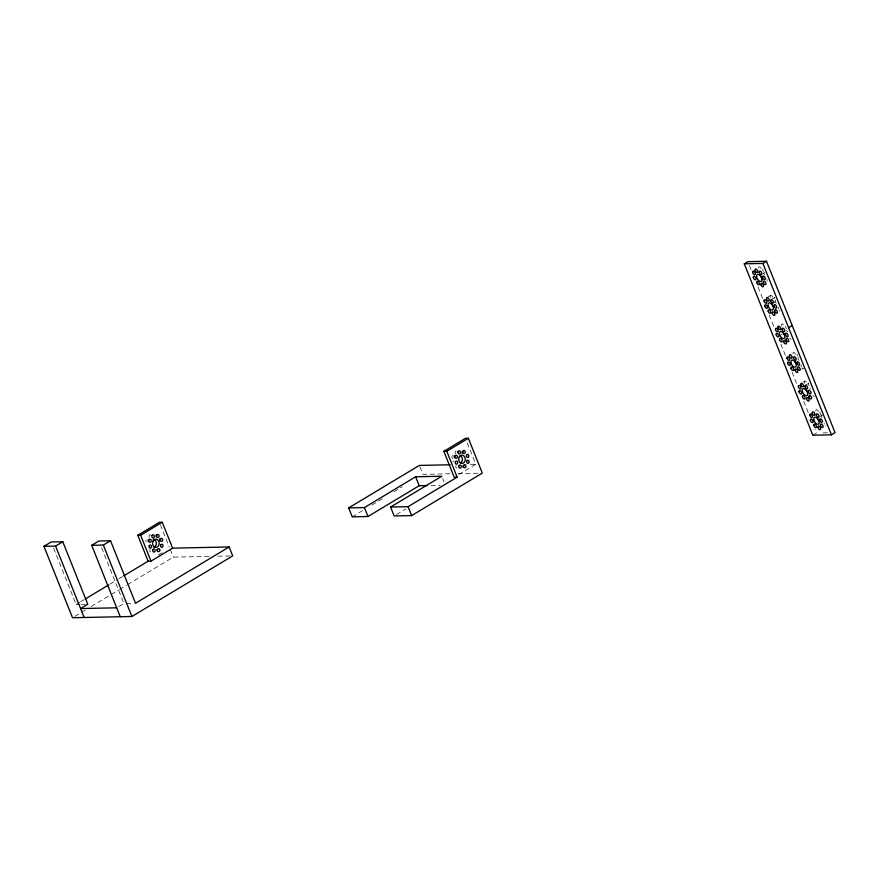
<?xml version="1.0" encoding="UTF-8"?>
<svg xmlns="http://www.w3.org/2000/svg" width="879" height="879" viewBox="0 0 879 879"><rect width="100%" height="100%" fill="white"/><g stroke="black" fill="none" stroke-linecap="round" stroke-linejoin="round"><path stroke-width="0.66" stroke-dasharray="4.39 3.3" d="M53.652 548.232L76.143 604.477L79.626 602.379M80.791 601.686L84.274 599.588M109.82 584.227L117.951 579.338M119.105 578.646L122.588 576.547M158.374 555.034L162.923 552.298M74.858 616.322L85.406 609.982M91.262 606.455L110.018 595.182M111.193 594.479L118.225 590.249M119.39 589.545L126.422 585.315M127.598 584.612L173.306 557.132L209.751 556.374M118.753 606.576L123.895 603.477L100.404 544.738M352.237 516.841L363.829 509.875M371.938 504.996L382.365 498.723M393.957 491.757L402.066 486.878M763.368 273.424L765.159 272.347M458.739 474.495L475.792 464.244L466.914 442.049M396.495 514.567L405.801 508.963M766.884 297.618L770.476 295.454M771.905 299.102L774.608 297.476A1.989 1.055 59 0 0 774.289 298.75M772.993 303.079L775.685 301.453M801.681 369.224L803.483 368.136M802.956 382.233L804.757 381.145M806.186 384.793L808.889 383.167M820.492 416.25L822.294 415.174M812.833 435.215L816.426 433.05L814.91 429.238M823.085 432.907L828.403 432.798M470.419 464.354L475.792 464.244M449.916 473.781L422.92 474.341L419.799 466.529M458.014 473.605L479.604 473.166M430.963 485.483L440.126 485.285M217.849 556.198L232.693 555.891M76.143 604.477L80.022 604.389M81.318 604.367L85.197 604.291M126.477 603.423L134.234 603.269M749.402 265.469L751.435 270.545M758.039 287.048L762.609 298.475M769.202 314.979L774.289 327.68M780.882 344.183L785.452 355.61M792.056 372.114L796.627 383.541M803.736 401.307L808.306 412.734M442.686 478.484L444.027 481.835M160.374 524.774L169.24 546.969M170.185 549.32L173.306 557.132M452.663 461.541A1.538 1.242 88.8 0 1 453.883 461.244M457.003 468.144A1.538 1.242 88.8 0 1 455.959 467.276M455.86 466.903A1.538 1.242 88.8 0 1 456.036 465.749M455.608 453.696A1.538 1.242 88.8 0 1 456.058 450.916M452.762 458.278A1.538 1.242 88.8 0 1 452.608 455.443M146.178 541.794A1.538 1.242 88.8 0 1 146.079 539.926M150.628 552.023A1.538 1.242 88.8 0 1 150.199 549.408M149.309 537.399A1.538 1.242 88.8 0 1 150.65 534.937M798.835 358.05A1.989 1.055 59 0 1 797.802 357.237M797.143 355.885A1.989 1.055 59 0 1 797.736 354.534M793.012 353.863A1.989 1.055 59 0 1 793.935 352.567A1.989 1.055 59 0 1 795.627 354.742M803.197 368.213A1.989 1.055 59 0 1 802.527 367.982M801.549 366.906A1.989 1.055 59 0 1 801.285 364.884M770.531 297.651A1.989 1.055 59 0 1 770.312 297.19M770.158 296.728A1.989 1.055 59 0 1 771.081 295.443A1.989 1.055 59 0 1 772.784 297.607M822.019 415.24A1.989 1.055 59 0 1 820.36 413.943A1.989 1.055 59 0 1 820.096 411.921M826.326 425.271A1.989 1.055 59 0 1 825.733 425.282M824.403 424.041A1.989 1.055 59 0 1 824.03 423.118M815.866 410.987A1.989 1.055 59 0 1 816.778 409.702A1.989 1.055 59 0 1 818.481 411.866M820.667 416.009A3.966 2.11 59 0 1 821.909 417.602M763.521 271.545A1.989 1.055 59 0 1 762.972 269.095M767.268 281.214A1.989 1.055 59 0 1 766.906 280.291M766.884 279.478A1.989 1.055 59 0 1 767.224 279.006M758.731 268.161A1.989 1.055 59 0 1 759.654 266.875A1.989 1.055 59 0 1 761.357 269.04M763.532 273.182A3.966 2.11 59 0 1 764.785 274.775M774.959 301.75A3.966 2.11 59 0 1 776.201 303.343M780.025 311.023A1.989 1.055 59 0 1 778.992 310.21M778.333 308.859A1.989 1.055 59 0 1 778.651 307.573M775.63 300.75A1.989 1.055 59 0 1 774.948 300.102M786.386 330.317A3.966 2.11 59 0 1 787.628 331.91M781.958 326.219A1.989 1.055 59 0 1 782.178 323.944A1.989 1.055 59 0 1 784.2 326.175M782.299 334.503A1.989 1.055 59 0 1 781.134 334.536M791.1 339.415A1.989 1.055 59 0 1 789.902 337.877M786.375 328.669A1.989 1.055 59 0 1 785.826 326.219M797.813 358.885A3.966 2.11 59 0 1 799.055 360.467M809.9 388.177A3.966 2.11 59 0 1 810.482 389.034M804.812 383.354A1.989 1.055 59 0 1 805.032 381.079A1.989 1.055 59 0 1 807.054 383.31M814.306 396.715A1.989 1.055 59 0 1 812.976 395.473M809.218 385.804A1.989 1.055 59 0 1 808.713 384.914M808.57 384.453A1.989 1.055 59 0 1 808.669 383.354"/><path stroke-width="1.32" d="M123.752 575.844L148.133 561.187L151.012 561.132L172.614 548.144L229.122 546.969L232.693 555.891L131.905 616.487L72.517 617.728L43.95 546.32L51.147 541.991L62.783 541.75L87.779 604.236L80.582 608.565L116.698 607.807M43.95 546.32L55.586 546.079L62.783 541.75M120.269 616.739L91.702 545.321L98.898 540.992L110.534 540.75L135.531 603.236L229.122 546.969M91.702 545.321L103.337 545.079L110.534 540.75M148.133 561.187L137.783 535.3L159.385 522.313L162.252 522.258L172.614 548.144M137.783 535.3L140.651 535.245L162.252 522.258M85.428 598.885L108.655 584.931M744.282 263.821L747.875 261.656L766.499 261.272L835.05 432.666L831.446 434.83L812.833 435.215L744.282 263.821L762.895 263.436L766.499 261.272M427.04 485.56L419.184 485.724L367.982 516.511L352.237 516.841L348.666 507.908L419.349 465.42L450.257 464.771M443.84 451.334L446.785 451.279L457.135 477.165L454.19 477.22L443.84 451.334L465.441 438.346L468.386 438.291L482.307 473.1L411.625 515.599L394.166 515.962L390.595 507.04L441.796 476.253L415.613 476.792L364.411 507.579L348.666 507.908M446.785 451.279L468.386 438.291M390.595 507.04L408.065 506.678L457.135 477.165M788.606 327.702L792.21 325.538M762.895 263.436L831.446 434.83M415.613 476.792L419.184 485.724M408.065 506.678L411.625 515.599M364.411 507.579L367.982 516.511M140.651 535.245L151.012 561.132M103.337 545.079L131.905 616.487M55.586 546.079L84.153 617.487M462.167 451.41A1.538 1.242 88.8 0 1 461.882 453.245M460.124 455.476A4.098 3.318 88.8 0 1 462.376 459.102A4.098 3.318 88.8 0 1 460.541 463.035M462.947 465.595A1.538 1.242 88.8 0 1 462.87 467.123M457.519 452.136A1.538 1.242 88.8 0 1 457.541 452.542M454.102 455.816A1.538 1.242 88.8 0 1 454.201 457.684M156.901 549.551A1.538 1.242 88.8 0 1 156.967 550.726M155.935 535.036A1.538 1.242 88.8 0 1 156.044 536.904M159.528 538.948A1.538 1.242 88.8 0 1 159.637 540.816M148.046 539.783A1.538 1.242 88.8 0 1 148.144 541.651M153.221 539.212A4.098 3.318 88.8 0 1 156.33 543.068A4.098 3.318 88.8 0 1 153.671 547.331M796.539 364.005A3.966 2.11 59 0 1 794.561 360.566M819.393 421.129A3.966 2.11 59 0 1 817.415 417.701M762.269 278.302A3.966 2.11 59 0 1 760.28 274.863M773.696 306.87A3.966 2.11 59 0 1 771.707 303.431M785.112 335.437A3.966 2.11 59 0 1 783.134 331.998M807.966 392.561A3.966 2.11 59 0 1 805.988 389.133M762.027 279.654L761.961 280.401A3.966 2.11 59 0 1 757.599 279.181A3.966 2.11 59 0 1 758.083 274.347A3.966 2.11 59 0 1 762.027 279.654M462.969 451.158A1.538 1.242 88.8 0 0 463.925 453.553A1.538 1.242 88.8 0 0 465.123 451.345A1.538 1.242 88.8 0 0 462.969 451.158M466.562 455.069A1.538 1.242 88.8 0 0 467.518 457.465A1.538 1.242 88.8 0 0 468.716 455.256A1.538 1.242 88.8 0 0 466.562 455.069M455.08 455.904A1.538 1.242 88.8 0 0 456.036 458.3A1.538 1.242 88.8 0 0 457.234 456.091A1.538 1.242 88.8 0 0 455.08 455.904M458.212 451.498A1.538 1.242 88.8 0 0 459.168 453.905A1.538 1.242 88.8 0 0 460.365 451.696A1.538 1.242 88.8 0 0 458.212 451.498M459.245 456.981A4.098 3.318 88.8 0 0 461.805 463.376A4.098 3.318 88.8 0 0 464.991 457.498A4.098 3.318 88.8 0 0 459.245 456.981M455.399 461.772A1.538 1.242 88.8 0 0 456.355 464.167A1.538 1.242 88.8 0 0 457.552 461.969A1.538 1.242 88.8 0 0 455.399 461.772M458.992 465.683A1.538 1.242 88.8 0 0 459.948 468.078A1.538 1.242 88.8 0 0 461.145 465.881A1.538 1.242 88.8 0 0 458.992 465.683M463.749 465.343A1.538 1.242 88.8 0 0 464.705 467.738A1.538 1.242 88.8 0 0 465.903 465.529A1.538 1.242 88.8 0 0 463.749 465.343M466.881 460.937A1.538 1.242 88.8 0 0 467.837 463.332A1.538 1.242 88.8 0 0 469.034 461.134A1.538 1.242 88.8 0 0 466.881 460.937M149.265 545.738A1.538 1.242 88.8 0 0 150.221 548.133A1.538 1.242 88.8 0 0 151.419 545.936A1.538 1.242 88.8 0 0 149.265 545.738M152.858 549.65A1.538 1.242 88.8 0 0 153.814 552.045A1.538 1.242 88.8 0 0 155.012 549.836A1.538 1.242 88.8 0 0 152.858 549.65M157.616 549.298A1.538 1.242 88.8 0 0 158.572 551.704A1.538 1.242 88.8 0 0 159.769 549.496A1.538 1.242 88.8 0 0 157.616 549.298M156.836 535.124A1.538 1.242 88.8 0 0 157.791 537.519A1.538 1.242 88.8 0 0 158.989 535.311A1.538 1.242 88.8 0 0 156.836 535.124M160.428 539.025A1.538 1.242 88.8 0 0 161.384 541.431A1.538 1.242 88.8 0 0 162.582 539.223A1.538 1.242 88.8 0 0 160.428 539.025M148.947 539.86A1.538 1.242 88.8 0 0 149.902 542.266A1.538 1.242 88.8 0 0 151.1 540.058A1.538 1.242 88.8 0 0 148.947 539.86M152.078 535.465A1.538 1.242 88.8 0 0 153.034 537.86A1.538 1.242 88.8 0 0 154.232 535.663A1.538 1.242 88.8 0 0 152.078 535.465M160.747 544.903A1.538 1.242 88.8 0 0 161.714 547.298A1.538 1.242 88.8 0 0 162.901 545.101A1.538 1.242 88.8 0 0 160.747 544.903M153.122 540.948A4.098 3.318 88.8 0 0 155.671 547.342A4.098 3.318 88.8 0 0 158.857 541.453A4.098 3.318 88.8 0 0 153.122 540.948M753.336 277.566A1.989 1.055 59 0 0 755.632 279.731A1.989 1.055 59 0 0 754.962 276.731A1.989 1.055 59 0 0 753.336 277.566M802.417 396.847A1.989 1.055 59 0 0 804.724 399.011A1.989 1.055 59 0 0 804.054 396.011A1.989 1.055 59 0 0 802.417 396.847M800.835 384.595A1.989 1.055 59 0 0 803.142 386.749A1.989 1.055 59 0 0 802.461 383.749A1.989 1.055 59 0 0 800.835 384.595M786.958 358.182A1.989 1.055 59 0 0 789.254 360.346A1.989 1.055 59 0 0 788.584 357.346A1.989 1.055 59 0 0 786.958 358.182M793.539 358.05A1.989 1.055 59 0 0 795.836 360.203A1.989 1.055 59 0 0 795.165 357.204A1.989 1.055 59 0 0 793.539 358.05M797.583 368.147A1.989 1.055 59 0 0 799.879 370.301A1.989 1.055 59 0 0 799.209 367.312A1.989 1.055 59 0 0 797.583 368.147M779.53 334.163A3.966 2.11 59 0 0 784.134 338.481A3.966 2.11 59 0 0 782.782 332.482A3.966 2.11 59 0 0 779.53 334.163M790.957 362.73A3.966 2.11 59 0 0 795.561 367.037A3.966 2.11 59 0 0 794.209 361.049A3.966 2.11 59 0 0 790.957 362.73M796.923 363.071A1.989 1.055 59 0 0 799.22 365.224A1.989 1.055 59 0 0 798.55 362.225A1.989 1.055 59 0 0 796.923 363.071M752.677 272.49A1.989 1.055 59 0 0 754.984 274.644A1.989 1.055 59 0 0 754.303 271.655A1.989 1.055 59 0 0 752.677 272.49M809.812 415.317A1.989 1.055 59 0 0 812.108 417.47A1.989 1.055 59 0 0 811.438 414.481A1.989 1.055 59 0 0 809.812 415.317M760.851 284.609A1.989 1.055 59 0 0 763.148 286.774A1.989 1.055 59 0 0 762.478 283.774A1.989 1.055 59 0 0 760.851 284.609M798.385 386.749A1.989 1.055 59 0 0 800.681 388.914A1.989 1.055 59 0 0 800.011 385.914A1.989 1.055 59 0 0 798.385 386.749M775.531 329.625A1.989 1.055 59 0 0 777.827 331.779A1.989 1.055 59 0 0 777.157 328.779A1.989 1.055 59 0 0 775.531 329.625M779.574 339.723A1.989 1.055 59 0 0 781.87 341.876A1.989 1.055 59 0 0 781.2 338.876A1.989 1.055 59 0 0 779.574 339.723M762.642 277.379A1.989 1.055 59 0 0 764.95 279.533A1.989 1.055 59 0 0 764.269 276.533A1.989 1.055 59 0 0 762.642 277.379M787.617 363.269A1.989 1.055 59 0 0 789.913 365.422A1.989 1.055 59 0 0 789.243 362.423A1.989 1.055 59 0 0 787.617 363.269M789.408 356.028A1.989 1.055 59 0 0 791.715 358.182A1.989 1.055 59 0 0 791.034 355.182A1.989 1.055 59 0 0 789.408 356.028M813.844 425.414A1.989 1.055 59 0 0 816.151 427.579A1.989 1.055 59 0 0 815.47 424.579A1.989 1.055 59 0 0 813.844 425.414M809.01 396.715A1.989 1.055 59 0 0 811.306 398.868A1.989 1.055 59 0 0 810.636 395.869A1.989 1.055 59 0 0 809.01 396.715M786.156 339.58A1.989 1.055 59 0 0 788.452 341.744A1.989 1.055 59 0 0 787.782 338.745A1.989 1.055 59 0 0 786.156 339.58M783.694 341.744A1.989 1.055 59 0 0 786.002 343.898A1.989 1.055 59 0 0 785.332 340.898A1.989 1.055 59 0 0 783.694 341.744M806.548 398.879A1.989 1.055 59 0 0 808.845 401.033A1.989 1.055 59 0 0 808.175 398.033A1.989 1.055 59 0 0 806.548 398.879M817.975 427.436A1.989 1.055 59 0 0 820.272 429.6A1.989 1.055 59 0 0 819.602 426.601A1.989 1.055 59 0 0 817.975 427.436M804.966 386.617A1.989 1.055 59 0 0 807.263 388.771A1.989 1.055 59 0 0 806.592 385.771A1.989 1.055 59 0 0 804.966 386.617M813.811 419.865A3.966 2.11 59 0 0 818.415 424.172A3.966 2.11 59 0 0 817.063 418.173A3.966 2.11 59 0 0 813.811 419.865M772.278 313.177A1.989 1.055 59 0 0 774.575 315.33A1.989 1.055 59 0 0 773.905 312.342A1.989 1.055 59 0 0 772.278 313.177M766.565 298.893A1.989 1.055 59 0 0 768.861 301.057A1.989 1.055 59 0 0 768.191 298.058A1.989 1.055 59 0 0 766.565 298.893M810.46 420.393A1.989 1.055 59 0 0 812.767 422.557A1.989 1.055 59 0 0 812.086 419.558A1.989 1.055 59 0 0 810.46 420.393M812.262 413.152A1.989 1.055 59 0 0 814.558 415.317A1.989 1.055 59 0 0 813.888 412.317A1.989 1.055 59 0 0 812.262 413.152M816.393 415.185A1.989 1.055 59 0 0 818.69 417.338A1.989 1.055 59 0 0 818.019 414.339A1.989 1.055 59 0 0 816.393 415.185M819.777 420.206A1.989 1.055 59 0 0 822.074 422.359A1.989 1.055 59 0 0 821.404 419.36A1.989 1.055 59 0 0 819.777 420.206M820.426 425.282A1.989 1.055 59 0 0 822.733 427.436A1.989 1.055 59 0 0 822.052 424.436A1.989 1.055 59 0 0 820.426 425.282M799.044 391.825A1.989 1.055 59 0 0 801.34 393.99A1.989 1.055 59 0 0 800.67 390.99A1.989 1.055 59 0 0 799.044 391.825M808.35 391.638A1.989 1.055 59 0 0 810.647 393.792A1.989 1.055 59 0 0 809.977 390.792A1.989 1.055 59 0 0 808.35 391.638M802.384 391.298A3.966 2.11 59 0 0 806.988 395.605A3.966 2.11 59 0 0 805.636 389.617A3.966 2.11 59 0 0 802.384 391.298M795.121 370.312A1.989 1.055 59 0 0 797.429 372.465A1.989 1.055 59 0 0 796.748 369.466A1.989 1.055 59 0 0 795.121 370.312M791.001 368.29A1.989 1.055 59 0 0 793.297 370.444A1.989 1.055 59 0 0 792.627 367.444A1.989 1.055 59 0 0 791.001 368.29M776.19 334.701A1.989 1.055 59 0 0 778.486 336.855A1.989 1.055 59 0 0 777.816 333.855A1.989 1.055 59 0 0 776.19 334.701M777.992 327.46A1.989 1.055 59 0 0 780.288 329.614A1.989 1.055 59 0 0 779.618 326.625A1.989 1.055 59 0 0 777.992 327.46M782.112 329.482A1.989 1.055 59 0 0 784.42 331.636A1.989 1.055 59 0 0 783.738 328.647A1.989 1.055 59 0 0 782.112 329.482M785.496 334.503A1.989 1.055 59 0 0 787.793 336.657A1.989 1.055 59 0 0 787.123 333.668A1.989 1.055 59 0 0 785.496 334.503M774.729 311.023A1.989 1.055 59 0 0 777.025 313.177A1.989 1.055 59 0 0 776.355 310.177A1.989 1.055 59 0 0 774.729 311.023M774.069 305.936A1.989 1.055 59 0 0 776.377 308.1A1.989 1.055 59 0 0 775.696 305.101A1.989 1.055 59 0 0 774.069 305.936M770.685 300.915A1.989 1.055 59 0 0 772.993 303.079A1.989 1.055 59 0 0 772.311 300.08A1.989 1.055 59 0 0 770.685 300.915M764.104 301.057A1.989 1.055 59 0 0 766.411 303.211A1.989 1.055 59 0 0 765.73 300.211A1.989 1.055 59 0 0 764.104 301.057M764.763 306.134A1.989 1.055 59 0 0 767.059 308.287A1.989 1.055 59 0 0 766.389 305.288A1.989 1.055 59 0 0 764.763 306.134M768.147 311.155A1.989 1.055 59 0 0 770.443 313.309A1.989 1.055 59 0 0 769.773 310.309A1.989 1.055 59 0 0 768.147 311.155M768.114 305.595A3.966 2.11 59 0 0 772.707 309.913A3.966 2.11 59 0 0 771.366 303.914A3.966 2.11 59 0 0 768.114 305.595M756.72 282.588A1.989 1.055 59 0 0 759.016 284.752A1.989 1.055 59 0 0 758.346 281.752A1.989 1.055 59 0 0 756.72 282.588M755.138 270.325A1.989 1.055 59 0 0 757.434 272.49A1.989 1.055 59 0 0 756.764 269.49A1.989 1.055 59 0 0 755.138 270.325M759.269 272.358A1.989 1.055 59 0 0 761.566 274.512A1.989 1.055 59 0 0 760.895 271.512A1.989 1.055 59 0 0 759.269 272.358M763.302 282.456A1.989 1.055 59 0 0 765.598 284.609A1.989 1.055 59 0 0 764.928 281.61A1.989 1.055 59 0 0 763.302 282.456"/></g></svg>
